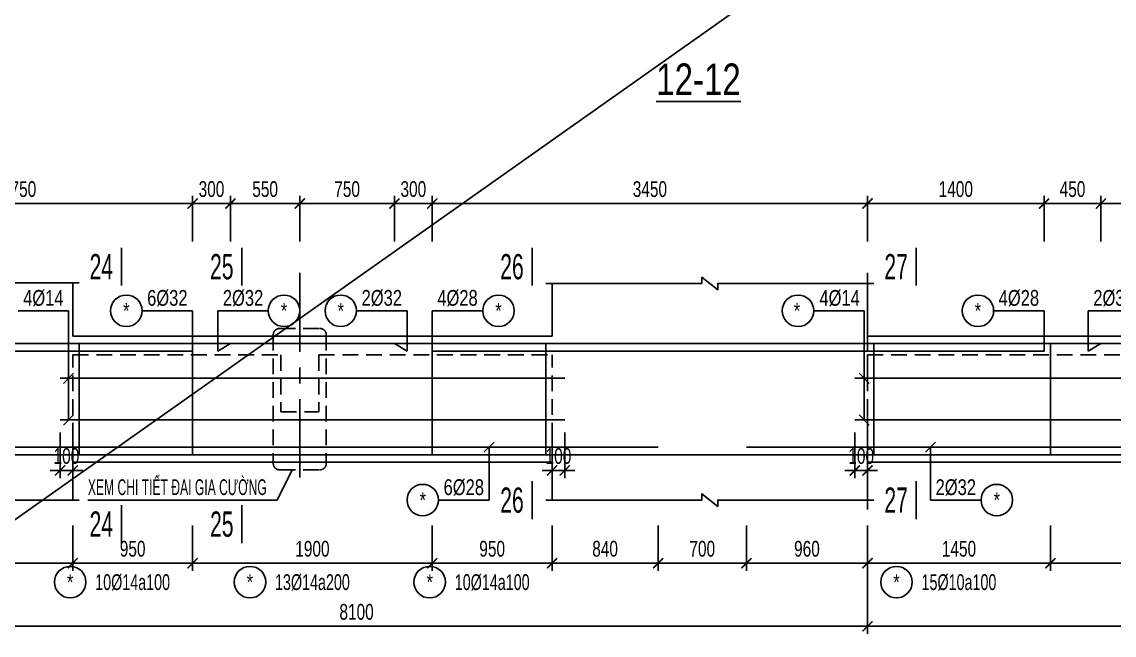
# Model space of a CAD drawing. Header units: millimetres. Extents: x -25284 to 100333, y 0 to 76881.
# Drawn here: x 12889 to 21547, y 8149 to 13009 of the extents above; entities that cross this region are included whole.
import ezdxf
from ezdxf.enums import TextEntityAlignment as Align

# ---------------------------------------------------------------- set-up
doc = ezdxf.new("R2010")
doc.units = ezdxf.units.MM
doc.header["$LTSCALE"] = 500
doc.header["$MEASUREMENT"] = 0
doc.linetypes.add('CENTER', pattern=[2, 1.25, -0.25, 0.25, -0.25])
doc.linetypes.add('HIDDEN', pattern=[0.375, 0.25, -0.125])
for name, color, linetype in [('KCS_AXIS', 5, 'CENTER'), ('KCS_AXIS_SUB', 5, 'CENTER'), ('KCS_BORDER', 3, 'Continuous'), ('KCS_CHI', 1, 'Continuous'), ('KCS_DIM', 1, 'Continuous'), ('KCS_HIDDEN', 8, 'HIDDEN'), ('KCS_STEEL', 4, 'Continuous'), ('KCS_TEXT', 2, 'Continuous'), ('KCS_TEXT_TK', 2, 'Continuous'), ('KCS_TEXT_TMC', 4, 'Continuous'), ('KCS_TEXT_TMCS', 4, 'Continuous')]:
    doc.layers.add(name, color=color, linetype=linetype)
doc.layers.add('KCS_Plotter', color=11, linetype='Continuous', plot=False)
doc.styles.add('KCS_BIGTEXT', font='arial.ttf', dxfattribs={"width": 0.75})
doc.styles.add('KCS_SMTEXT', font='arial.ttf', dxfattribs={"width": 0.7})
doc.dimstyles.new('KCS_DIM50', dxfattribs={"dimscale": 50, "dimtxt": 2.5, "dimasz": 1.6, "dimexe": 1.2, "dimexo": 0, "dimgap": 1, "dimtad": 1, "dimdec": 0, "dimzin": 0, "dimdsep": 46, "dimtxsty": 'KCS_SMTEXT', "dimblk": 'ARCHTICK', "dimcen": 0, "dimdle": 1, "dimclrd": 256, "dimclre": 256, "dimclrt": 2, "dimadec": 0, "dimazin": 0, "dimtfac": 1, "dimtdec": 0, "dimtix": 1, "dimtmove": 2, "dimatfit": 3, "dimfxl": 1, "dimtolj": 1, "dimtzin": 0, "dimarcsym": 0})

# ---------------------------------------------------------------- blocks, each defined once
blk = doc.blocks.new('_ArchTick')
at = {"color": 0, "linetype": 'ByBlock', "const_width": 0.15}
blk.add_lwpolyline([(-0.5, -0.5), (0.5, 0.5)], dxfattribs=at)
blk = doc.blocks.new('*D533')
at = {"layer": 'Defpoints', "color": 0, "transparency": 16777216}
for p in [(11492.3, 9019.3), (19592.3, 9019.3), (19592.3, 8219.3)]:
    blk.add_point(p, dxfattribs=at)
at = {"layer": 'KCS_DIM', "lineweight": -2, "transparency": 16777216}
for p, q in [((11492.3, 9019.3), (11492.3, 8159.3)), ((19592.3, 9019.3), (19592.3, 8159.3)), ((11442.3, 8219.3), (19642.3, 8219.3))]:
    blk.add_line(p, q, dxfattribs=at)
at = {"layer": 'KCS_DIM', "lineweight": -2, "transparency": 16777216, "xscale": 80, "yscale": 80, "zscale": 80, "rotation": 180}
blk.add_blockref('_ArchTick', (11492.3, 8219.3), dxfattribs=at)
at = {"layer": 'KCS_DIM', "lineweight": -2, "transparency": 16777216, "xscale": 80, "yscale": 80, "zscale": 80}
blk.add_blockref('_ArchTick', (19592.3, 8219.3), dxfattribs=at)
at = {"layer": 'KCS_DIM', "color": 2, "transparency": 16777216, "insert": (15542.3, 8333.1), "char_height": 125, "attachment_point": 5, "style": 'KCS_SMTEXT'}
blk.add_mtext('\\A1;8100', dxfattribs=at)
blk = doc.blocks.new('*D534')
at = {"layer": 'Defpoints', "color": 0, "transparency": 16777216}
for p in [(19592.3, 9019.3), (27692.3, 9019.3), (27692.3, 8219.3)]:
    blk.add_point(p, dxfattribs=at)
at = {"layer": 'KCS_DIM', "lineweight": -2, "transparency": 16777216}
for p, q in [((19592.3, 9019.3), (19592.3, 8159.3)), ((27692.3, 9019.3), (27692.3, 8159.3)), ((19542.3, 8219.3), (27742.3, 8219.3))]:
    blk.add_line(p, q, dxfattribs=at)
at = {"layer": 'KCS_DIM', "lineweight": -2, "transparency": 16777216, "xscale": 80, "yscale": 80, "zscale": 80, "rotation": 180}
blk.add_blockref('_ArchTick', (19592.3, 8219.3), dxfattribs=at)
at = {"layer": 'KCS_DIM', "lineweight": -2, "transparency": 16777216, "xscale": 80, "yscale": 80, "zscale": 80}
blk.add_blockref('_ArchTick', (27692.3, 8219.3), dxfattribs=at)
at = {"layer": 'KCS_DIM', "color": 2, "transparency": 16777216, "insert": (23642.3, 8333.1), "char_height": 125, "attachment_point": 5, "style": 'KCS_SMTEXT'}
blk.add_mtext('\\A1;8100', dxfattribs=at)
blk = doc.blocks.new('*D536')
at = {"layer": 'Defpoints', "color": 0, "transparency": 16777216}
for p in [(11492.3, 9019.3), (13292.3, 9019.3), (13292.3, 8719.3)]:
    blk.add_point(p, dxfattribs=at)
at = {"layer": 'KCS_DIM', "lineweight": -2, "transparency": 16777216}
for p, q in [((11492.3, 9019.3), (11492.3, 8659.3)), ((13292.3, 9019.3), (13292.3, 8659.3)), ((11442.3, 8719.3), (13342.3, 8719.3))]:
    blk.add_line(p, q, dxfattribs=at)
at = {"layer": 'KCS_DIM', "lineweight": -2, "transparency": 16777216, "xscale": 80, "yscale": 80, "zscale": 80, "rotation": 180}
blk.add_blockref('_ArchTick', (11492.3, 8719.3), dxfattribs=at)
at = {"layer": 'KCS_DIM', "lineweight": -2, "transparency": 16777216, "xscale": 80, "yscale": 80, "zscale": 80}
blk.add_blockref('_ArchTick', (13292.3, 8719.3), dxfattribs=at)
at = {"layer": 'KCS_DIM', "color": 2, "transparency": 16777216, "insert": (12392.3, 8833.1), "char_height": 125, "attachment_point": 5, "style": 'KCS_SMTEXT'}
blk.add_mtext('\\A1;1800', dxfattribs=at)
blk = doc.blocks.new('*D539')
at = {"layer": 'Defpoints', "color": 0, "transparency": 16777216}
for p in [(13192.3, 9754.3), (13292.3, 9754.3), (13292.3, 9454.3)]:
    blk.add_point(p, dxfattribs=at)
at = {"layer": 'KCS_DIM', "lineweight": -2, "transparency": 16777216}
for p, q in [((13192.3, 9754.3), (13192.3, 9394.3)), ((13292.3, 9754.3), (13292.3, 9394.3)), ((13192.3, 9454.3), (13112.3, 9454.3)), ((13192.3, 9454.3), (13292.3, 9454.3)), ((13292.3, 9454.3), (13372.3, 9454.3))]:
    blk.add_line(p, q, dxfattribs=at)
at = {"layer": 'KCS_DIM', "lineweight": -2, "transparency": 16777216, "xscale": 80, "yscale": 80, "zscale": 80}
blk.add_blockref('_ArchTick', (13192.3, 9454.3), dxfattribs=at)
at = {"layer": 'KCS_DIM', "lineweight": -2, "transparency": 16777216, "xscale": 80, "yscale": 80, "zscale": 80, "rotation": 180}
blk.add_blockref('_ArchTick', (13292.3, 9454.3), dxfattribs=at)
at = {"layer": 'KCS_DIM', "color": 2, "transparency": 16777216, "insert": (13242.3, 9568.1), "char_height": 125, "attachment_point": 5, "style": 'KCS_SMTEXT'}
blk.add_mtext('\\A1;100', dxfattribs=at)
blk = doc.blocks.new('*D540')
at = {"layer": 'Defpoints', "color": 0, "transparency": 16777216}
for p in [(17092.3, 9754.3), (17192.3, 9754.3), (17092.3, 9454.3)]:
    blk.add_point(p, dxfattribs=at)
at = {"layer": 'KCS_DIM', "lineweight": -2, "transparency": 16777216}
for p, q in [((17092.3, 9754.3), (17092.3, 9394.3)), ((17192.3, 9754.3), (17192.3, 9394.3)), ((17092.3, 9454.3), (17012.3, 9454.3)), ((17192.3, 9454.3), (17092.3, 9454.3)), ((17192.3, 9454.3), (17272.3, 9454.3))]:
    blk.add_line(p, q, dxfattribs=at)
at = {"layer": 'KCS_DIM', "lineweight": -2, "transparency": 16777216, "xscale": 80, "yscale": 80, "zscale": 80}
blk.add_blockref('_ArchTick', (17092.3, 9454.3), dxfattribs=at)
at = {"layer": 'KCS_DIM', "lineweight": -2, "transparency": 16777216, "xscale": 80, "yscale": 80, "zscale": 80, "rotation": 180}
blk.add_blockref('_ArchTick', (17192.3, 9454.3), dxfattribs=at)
at = {"layer": 'KCS_DIM', "color": 2, "transparency": 16777216, "insert": (17142.3, 9568.1), "char_height": 125, "attachment_point": 5, "style": 'KCS_SMTEXT'}
blk.add_mtext('\\A1;100', dxfattribs=at)
blk = doc.blocks.new('*D541')
at = {"layer": 'Defpoints', "color": 0, "transparency": 16777216}
for p in [(19492.3, 9754.3), (19592.3, 9754.3), (19592.3, 9454.3)]:
    blk.add_point(p, dxfattribs=at)
at = {"layer": 'KCS_DIM', "lineweight": -2, "transparency": 16777216}
for p, q in [((19492.3, 9754.3), (19492.3, 9394.3)), ((19592.3, 9754.3), (19592.3, 9394.3)), ((19492.3, 9454.3), (19412.3, 9454.3)), ((19492.3, 9454.3), (19592.3, 9454.3)), ((19592.3, 9454.3), (19672.3, 9454.3))]:
    blk.add_line(p, q, dxfattribs=at)
at = {"layer": 'KCS_DIM', "lineweight": -2, "transparency": 16777216, "xscale": 80, "yscale": 80, "zscale": 80}
blk.add_blockref('_ArchTick', (19492.3, 9454.3), dxfattribs=at)
at = {"layer": 'KCS_DIM', "lineweight": -2, "transparency": 16777216, "xscale": 80, "yscale": 80, "zscale": 80, "rotation": 180}
blk.add_blockref('_ArchTick', (19592.3, 9454.3), dxfattribs=at)
at = {"layer": 'KCS_DIM', "color": 2, "transparency": 16777216, "insert": (19542.3, 9568.1), "char_height": 125, "attachment_point": 5, "style": 'KCS_SMTEXT'}
blk.add_mtext('\\A1;100', dxfattribs=at)
blk = doc.blocks.new('*D548')
at = {"layer": 'Defpoints', "color": 0, "transparency": 16777216}
for p in [(14242.3, 11569.3), (11492.3, 11269.3), (14242.3, 11269.3)]:
    blk.add_point(p, dxfattribs=at)
at = {"layer": 'KCS_DIM', "lineweight": -2, "transparency": 16777216}
for p, q in [((11492.3, 11269.3), (11492.3, 11629.3)), ((14242.3, 11269.3), (14242.3, 11629.3)), ((11442.3, 11569.3), (14292.3, 11569.3))]:
    blk.add_line(p, q, dxfattribs=at)
at = {"layer": 'KCS_DIM', "lineweight": -2, "transparency": 16777216, "xscale": 80, "yscale": 80, "zscale": 80, "rotation": 180}
blk.add_blockref('_ArchTick', (11492.3, 11569.3), dxfattribs=at)
at = {"layer": 'KCS_DIM', "lineweight": -2, "transparency": 16777216, "xscale": 80, "yscale": 80, "zscale": 80}
blk.add_blockref('_ArchTick', (14242.3, 11569.3), dxfattribs=at)
at = {"layer": 'KCS_DIM', "color": 2, "transparency": 16777216, "insert": (12867.3, 11683.1), "char_height": 125, "attachment_point": 5, "style": 'KCS_SMTEXT'}
blk.add_mtext('\\A1;2750', dxfattribs=at)
blk = doc.blocks.new('*D549')
at = {"layer": 'Defpoints', "color": 0, "transparency": 16777216}
for p in [(14542.3, 11569.3), (14242.3, 11269.3), (14542.3, 11269.3)]:
    blk.add_point(p, dxfattribs=at)
at = {"layer": 'KCS_DIM', "lineweight": -2, "transparency": 16777216}
for p, q in [((14242.3, 11269.3), (14242.3, 11629.3)), ((14542.3, 11269.3), (14542.3, 11629.3)), ((14192.3, 11569.3), (14592.3, 11569.3))]:
    blk.add_line(p, q, dxfattribs=at)
at = {"layer": 'KCS_DIM', "lineweight": -2, "transparency": 16777216, "xscale": 80, "yscale": 80, "zscale": 80, "rotation": 180}
blk.add_blockref('_ArchTick', (14242.3, 11569.3), dxfattribs=at)
at = {"layer": 'KCS_DIM', "lineweight": -2, "transparency": 16777216, "xscale": 80, "yscale": 80, "zscale": 80}
blk.add_blockref('_ArchTick', (14542.3, 11569.3), dxfattribs=at)
at = {"layer": 'KCS_DIM', "color": 2, "transparency": 16777216, "insert": (14392.3, 11683.1), "char_height": 125, "attachment_point": 5, "style": 'KCS_SMTEXT'}
blk.add_mtext('\\A1;300', dxfattribs=at)
blk = doc.blocks.new('*D550')
at = {"layer": 'Defpoints', "color": 0, "transparency": 16777216}
for p in [(15092.3, 11569.3), (14542.3, 11269.3), (15092.3, 11269.3)]:
    blk.add_point(p, dxfattribs=at)
at = {"layer": 'KCS_DIM', "lineweight": -2, "transparency": 16777216}
for p, q in [((14542.3, 11269.3), (14542.3, 11629.3)), ((15092.3, 11269.3), (15092.3, 11629.3)), ((14492.3, 11569.3), (15142.3, 11569.3))]:
    blk.add_line(p, q, dxfattribs=at)
at = {"layer": 'KCS_DIM', "lineweight": -2, "transparency": 16777216, "xscale": 80, "yscale": 80, "zscale": 80, "rotation": 180}
blk.add_blockref('_ArchTick', (14542.3, 11569.3), dxfattribs=at)
at = {"layer": 'KCS_DIM', "lineweight": -2, "transparency": 16777216, "xscale": 80, "yscale": 80, "zscale": 80}
blk.add_blockref('_ArchTick', (15092.3, 11569.3), dxfattribs=at)
at = {"layer": 'KCS_DIM', "color": 2, "transparency": 16777216, "insert": (14817.3, 11683.1), "char_height": 125, "attachment_point": 5, "style": 'KCS_SMTEXT'}
blk.add_mtext('\\A1;550', dxfattribs=at)
blk = doc.blocks.new('*D551')
at = {"layer": 'Defpoints', "color": 0, "transparency": 16777216}
for p in [(15842.3, 11569.3), (15092.3, 11269.3), (15842.3, 11269.3)]:
    blk.add_point(p, dxfattribs=at)
at = {"layer": 'KCS_DIM', "lineweight": -2, "transparency": 16777216}
for p, q in [((15092.3, 11269.3), (15092.3, 11629.3)), ((15842.3, 11269.3), (15842.3, 11629.3)), ((15042.3, 11569.3), (15892.3, 11569.3))]:
    blk.add_line(p, q, dxfattribs=at)
at = {"layer": 'KCS_DIM', "lineweight": -2, "transparency": 16777216, "xscale": 80, "yscale": 80, "zscale": 80, "rotation": 180}
blk.add_blockref('_ArchTick', (15092.3, 11569.3), dxfattribs=at)
at = {"layer": 'KCS_DIM', "lineweight": -2, "transparency": 16777216, "xscale": 80, "yscale": 80, "zscale": 80}
blk.add_blockref('_ArchTick', (15842.3, 11569.3), dxfattribs=at)
at = {"layer": 'KCS_DIM', "color": 2, "transparency": 16777216, "insert": (15467.3, 11683.1), "char_height": 125, "attachment_point": 5, "style": 'KCS_SMTEXT'}
blk.add_mtext('\\A1;750', dxfattribs=at)
blk = doc.blocks.new('*D552')
at = {"layer": 'Defpoints', "color": 0, "transparency": 16777216}
for p in [(16142.3, 11569.3), (15842.3, 11269.3), (16142.3, 11269.3)]:
    blk.add_point(p, dxfattribs=at)
at = {"layer": 'KCS_DIM', "lineweight": -2, "transparency": 16777216}
for p, q in [((15842.3, 11269.3), (15842.3, 11629.3)), ((16142.3, 11269.3), (16142.3, 11629.3)), ((15792.3, 11569.3), (16192.3, 11569.3))]:
    blk.add_line(p, q, dxfattribs=at)
at = {"layer": 'KCS_DIM', "lineweight": -2, "transparency": 16777216, "xscale": 80, "yscale": 80, "zscale": 80, "rotation": 180}
blk.add_blockref('_ArchTick', (15842.3, 11569.3), dxfattribs=at)
at = {"layer": 'KCS_DIM', "lineweight": -2, "transparency": 16777216, "xscale": 80, "yscale": 80, "zscale": 80}
blk.add_blockref('_ArchTick', (16142.3, 11569.3), dxfattribs=at)
at = {"layer": 'KCS_DIM', "color": 2, "transparency": 16777216, "insert": (15992.3, 11683.1), "char_height": 125, "attachment_point": 5, "style": 'KCS_SMTEXT'}
blk.add_mtext('\\A1;300', dxfattribs=at)
blk = doc.blocks.new('*D553')
at = {"layer": 'Defpoints', "color": 0, "transparency": 16777216}
for p in [(19592.3, 11569.3), (16142.3, 11269.3), (19592.3, 11269.3)]:
    blk.add_point(p, dxfattribs=at)
at = {"layer": 'KCS_DIM', "lineweight": -2, "transparency": 16777216}
for p, q in [((16142.3, 11269.3), (16142.3, 11629.3)), ((19592.3, 11269.3), (19592.3, 11629.3)), ((16092.3, 11569.3), (19642.3, 11569.3))]:
    blk.add_line(p, q, dxfattribs=at)
at = {"layer": 'KCS_DIM', "lineweight": -2, "transparency": 16777216, "xscale": 80, "yscale": 80, "zscale": 80, "rotation": 180}
blk.add_blockref('_ArchTick', (16142.3, 11569.3), dxfattribs=at)
at = {"layer": 'KCS_DIM', "lineweight": -2, "transparency": 16777216, "xscale": 80, "yscale": 80, "zscale": 80}
blk.add_blockref('_ArchTick', (19592.3, 11569.3), dxfattribs=at)
at = {"layer": 'KCS_DIM', "color": 2, "transparency": 16777216, "insert": (17867.3, 11683.1), "char_height": 125, "attachment_point": 5, "style": 'KCS_SMTEXT'}
blk.add_mtext('\\A1;3450', dxfattribs=at)
blk = doc.blocks.new('*D554')
at = {"layer": 'Defpoints', "color": 0, "transparency": 16777216}
for p in [(20992.3, 11569.3), (19592.3, 11269.3), (20992.3, 11269.3)]:
    blk.add_point(p, dxfattribs=at)
at = {"layer": 'KCS_DIM', "lineweight": -2, "transparency": 16777216}
for p, q in [((19592.3, 11269.3), (19592.3, 11629.3)), ((20992.3, 11269.3), (20992.3, 11629.3)), ((19542.3, 11569.3), (21042.3, 11569.3))]:
    blk.add_line(p, q, dxfattribs=at)
at = {"layer": 'KCS_DIM', "lineweight": -2, "transparency": 16777216, "xscale": 80, "yscale": 80, "zscale": 80, "rotation": 180}
blk.add_blockref('_ArchTick', (19592.3, 11569.3), dxfattribs=at)
at = {"layer": 'KCS_DIM', "lineweight": -2, "transparency": 16777216, "xscale": 80, "yscale": 80, "zscale": 80}
blk.add_blockref('_ArchTick', (20992.3, 11569.3), dxfattribs=at)
at = {"layer": 'KCS_DIM', "color": 2, "transparency": 16777216, "insert": (20292.3, 11683.1), "char_height": 125, "attachment_point": 5, "style": 'KCS_SMTEXT'}
blk.add_mtext('\\A1;1400', dxfattribs=at)
blk = doc.blocks.new('*D555')
at = {"layer": 'Defpoints', "color": 0, "transparency": 16777216}
for p in [(21442.3, 11569.3), (20992.3, 11269.3), (21442.3, 11269.3)]:
    blk.add_point(p, dxfattribs=at)
at = {"layer": 'KCS_DIM', "lineweight": -2, "transparency": 16777216}
for p, q in [((20992.3, 11269.3), (20992.3, 11629.3)), ((21442.3, 11269.3), (21442.3, 11629.3)), ((20942.3, 11569.3), (21492.3, 11569.3))]:
    blk.add_line(p, q, dxfattribs=at)
at = {"layer": 'KCS_DIM', "lineweight": -2, "transparency": 16777216, "xscale": 80, "yscale": 80, "zscale": 80, "rotation": 180}
blk.add_blockref('_ArchTick', (20992.3, 11569.3), dxfattribs=at)
at = {"layer": 'KCS_DIM', "lineweight": -2, "transparency": 16777216, "xscale": 80, "yscale": 80, "zscale": 80}
blk.add_blockref('_ArchTick', (21442.3, 11569.3), dxfattribs=at)
at = {"layer": 'KCS_DIM', "color": 2, "transparency": 16777216, "insert": (21217.3, 11683.1), "char_height": 125, "attachment_point": 5, "style": 'KCS_SMTEXT'}
blk.add_mtext('\\A1;450', dxfattribs=at)
blk = doc.blocks.new('*D556')
at = {"layer": 'Defpoints', "color": 0, "transparency": 16777216}
for p in [(22692.3, 11569.3), (21442.3, 11269.3), (22692.3, 11269.3)]:
    blk.add_point(p, dxfattribs=at)
at = {"layer": 'KCS_DIM', "lineweight": -2, "transparency": 16777216}
for p, q in [((21442.3, 11269.3), (21442.3, 11629.3)), ((22692.3, 11269.3), (22692.3, 11629.3)), ((21392.3, 11569.3), (22742.3, 11569.3))]:
    blk.add_line(p, q, dxfattribs=at)
at = {"layer": 'KCS_DIM', "lineweight": -2, "transparency": 16777216, "xscale": 80, "yscale": 80, "zscale": 80, "rotation": 180}
blk.add_blockref('_ArchTick', (21442.3, 11569.3), dxfattribs=at)
at = {"layer": 'KCS_DIM', "lineweight": -2, "transparency": 16777216, "xscale": 80, "yscale": 80, "zscale": 80}
blk.add_blockref('_ArchTick', (22692.3, 11569.3), dxfattribs=at)
at = {"layer": 'KCS_DIM', "color": 2, "transparency": 16777216, "insert": (22067.3, 11683.1), "char_height": 125, "attachment_point": 5, "style": 'KCS_SMTEXT'}
blk.add_mtext('\\A1;1250', dxfattribs=at)
blk = doc.blocks.new('*D563')
at = {"layer": 'Defpoints', "color": 0, "transparency": 16777216}
for p in [(13292.3, 9019.3), (14242.3, 9019.3), (14242.3, 8719.3)]:
    blk.add_point(p, dxfattribs=at)
at = {"layer": 'KCS_DIM', "lineweight": -2, "transparency": 16777216}
for p, q in [((13292.3, 9019.3), (13292.3, 8659.3)), ((14242.3, 9019.3), (14242.3, 8659.3)), ((13242.3, 8719.3), (14292.3, 8719.3))]:
    blk.add_line(p, q, dxfattribs=at)
at = {"layer": 'KCS_DIM', "lineweight": -2, "transparency": 16777216, "xscale": 80, "yscale": 80, "zscale": 80, "rotation": 180}
blk.add_blockref('_ArchTick', (13292.3, 8719.3), dxfattribs=at)
at = {"layer": 'KCS_DIM', "lineweight": -2, "transparency": 16777216, "xscale": 80, "yscale": 80, "zscale": 80}
blk.add_blockref('_ArchTick', (14242.3, 8719.3), dxfattribs=at)
at = {"layer": 'KCS_DIM', "color": 2, "transparency": 16777216, "insert": (13767.3, 8833.1), "char_height": 125, "attachment_point": 5, "style": 'KCS_SMTEXT'}
blk.add_mtext('\\A1;950', dxfattribs=at)
blk = doc.blocks.new('*D564')
at = {"layer": 'Defpoints', "color": 0, "transparency": 16777216}
for p in [(14242.3, 9019.3), (16142.3, 9019.3), (16142.3, 8719.3)]:
    blk.add_point(p, dxfattribs=at)
at = {"layer": 'KCS_DIM', "lineweight": -2, "transparency": 16777216}
for p, q in [((14242.3, 9019.3), (14242.3, 8659.3)), ((16142.3, 9019.3), (16142.3, 8659.3)), ((14192.3, 8719.3), (16192.3, 8719.3))]:
    blk.add_line(p, q, dxfattribs=at)
at = {"layer": 'KCS_DIM', "lineweight": -2, "transparency": 16777216, "xscale": 80, "yscale": 80, "zscale": 80, "rotation": 180}
blk.add_blockref('_ArchTick', (14242.3, 8719.3), dxfattribs=at)
at = {"layer": 'KCS_DIM', "lineweight": -2, "transparency": 16777216, "xscale": 80, "yscale": 80, "zscale": 80}
blk.add_blockref('_ArchTick', (16142.3, 8719.3), dxfattribs=at)
at = {"layer": 'KCS_DIM', "color": 2, "transparency": 16777216, "insert": (15192.3, 8833.1), "char_height": 125, "attachment_point": 5, "style": 'KCS_SMTEXT'}
blk.add_mtext('\\A1;1900', dxfattribs=at)
blk = doc.blocks.new('*D565')
at = {"layer": 'Defpoints', "color": 0, "transparency": 16777216}
for p in [(16142.3, 9019.3), (17092.3, 9019.3), (17092.3, 8719.3)]:
    blk.add_point(p, dxfattribs=at)
at = {"layer": 'KCS_DIM', "lineweight": -2, "transparency": 16777216}
for p, q in [((16142.3, 9019.3), (16142.3, 8659.3)), ((17092.3, 9019.3), (17092.3, 8659.3)), ((16092.3, 8719.3), (17142.3, 8719.3))]:
    blk.add_line(p, q, dxfattribs=at)
at = {"layer": 'KCS_DIM', "lineweight": -2, "transparency": 16777216, "xscale": 80, "yscale": 80, "zscale": 80, "rotation": 180}
blk.add_blockref('_ArchTick', (16142.3, 8719.3), dxfattribs=at)
at = {"layer": 'KCS_DIM', "lineweight": -2, "transparency": 16777216, "xscale": 80, "yscale": 80, "zscale": 80}
blk.add_blockref('_ArchTick', (17092.3, 8719.3), dxfattribs=at)
at = {"layer": 'KCS_DIM', "color": 2, "transparency": 16777216, "insert": (16617.3, 8833.1), "char_height": 125, "attachment_point": 5, "style": 'KCS_SMTEXT'}
blk.add_mtext('\\A1;950', dxfattribs=at)
blk = doc.blocks.new('*D566')
at = {"layer": 'Defpoints', "color": 0, "transparency": 16777216}
for p in [(19592.3, 9019.3), (21042.3, 9019.3), (21042.3, 8719.3)]:
    blk.add_point(p, dxfattribs=at)
at = {"layer": 'KCS_DIM', "lineweight": -2, "transparency": 16777216}
for p, q in [((19592.3, 9019.3), (19592.3, 8659.3)), ((21042.3, 9019.3), (21042.3, 8659.3)), ((19542.3, 8719.3), (21092.3, 8719.3))]:
    blk.add_line(p, q, dxfattribs=at)
at = {"layer": 'KCS_DIM', "lineweight": -2, "transparency": 16777216, "xscale": 80, "yscale": 80, "zscale": 80, "rotation": 180}
blk.add_blockref('_ArchTick', (19592.3, 8719.3), dxfattribs=at)
at = {"layer": 'KCS_DIM', "lineweight": -2, "transparency": 16777216, "xscale": 80, "yscale": 80, "zscale": 80}
blk.add_blockref('_ArchTick', (21042.3, 8719.3), dxfattribs=at)
at = {"layer": 'KCS_DIM', "color": 2, "transparency": 16777216, "insert": (20317.3, 8833.1), "char_height": 125, "attachment_point": 5, "style": 'KCS_SMTEXT'}
blk.add_mtext('\\A1;1450', dxfattribs=at)
blk = doc.blocks.new('*D567')
at = {"layer": 'Defpoints', "color": 0, "transparency": 16777216}
for p in [(21042.3, 9019.3), (23742.3, 9019.3), (23742.3, 8719.3)]:
    blk.add_point(p, dxfattribs=at)
at = {"layer": 'KCS_DIM', "lineweight": -2, "transparency": 16777216}
for p, q in [((21042.3, 9019.3), (21042.3, 8659.3)), ((23742.3, 9019.3), (23742.3, 8659.3)), ((20992.3, 8719.3), (23792.3, 8719.3))]:
    blk.add_line(p, q, dxfattribs=at)
at = {"layer": 'KCS_DIM', "lineweight": -2, "transparency": 16777216, "xscale": 80, "yscale": 80, "zscale": 80, "rotation": 180}
blk.add_blockref('_ArchTick', (21042.3, 8719.3), dxfattribs=at)
at = {"layer": 'KCS_DIM', "lineweight": -2, "transparency": 16777216, "xscale": 80, "yscale": 80, "zscale": 80}
blk.add_blockref('_ArchTick', (23742.3, 8719.3), dxfattribs=at)
at = {"layer": 'KCS_DIM', "color": 2, "transparency": 16777216, "insert": (22392.3, 8833.1), "char_height": 125, "attachment_point": 5, "style": 'KCS_SMTEXT'}
blk.add_mtext('\\A1;2700', dxfattribs=at)
blk = doc.blocks.new('*D667')
at = {"layer": 'Defpoints', "color": 0, "transparency": 16777216}
for p in [(17092.3, 9019.3), (17932.3, 9019.3), (17932.3, 8719.3)]:
    blk.add_point(p, dxfattribs=at)
at = {"layer": 'KCS_DIM', "lineweight": -2, "transparency": 16777216}
for p, q in [((17092.3, 9019.3), (17092.3, 8659.3)), ((17932.3, 9019.3), (17932.3, 8659.3)), ((17042.3, 8719.3), (17982.3, 8719.3))]:
    blk.add_line(p, q, dxfattribs=at)
at = {"layer": 'KCS_DIM', "lineweight": -2, "transparency": 16777216, "xscale": 80, "yscale": 80, "zscale": 80, "rotation": 180}
blk.add_blockref('_ArchTick', (17092.3, 8719.3), dxfattribs=at)
at = {"layer": 'KCS_DIM', "lineweight": -2, "transparency": 16777216, "xscale": 80, "yscale": 80, "zscale": 80}
blk.add_blockref('_ArchTick', (17932.3, 8719.3), dxfattribs=at)
at = {"layer": 'KCS_DIM', "color": 2, "transparency": 16777216, "insert": (17512.3, 8833.1), "char_height": 125, "attachment_point": 5, "style": 'KCS_SMTEXT'}
blk.add_mtext('\\A1;840', dxfattribs=at)
blk = doc.blocks.new('*D668')
at = {"layer": 'Defpoints', "color": 0, "transparency": 16777216}
for p in [(17932.3, 9019.3), (18632.3, 9019.3), (18632.3, 8719.3)]:
    blk.add_point(p, dxfattribs=at)
at = {"layer": 'KCS_DIM', "lineweight": -2, "transparency": 16777216}
for p, q in [((17932.3, 9019.3), (17932.3, 8659.3)), ((18632.3, 9019.3), (18632.3, 8659.3)), ((17882.3, 8719.3), (18682.3, 8719.3))]:
    blk.add_line(p, q, dxfattribs=at)
at = {"layer": 'KCS_DIM', "lineweight": -2, "transparency": 16777216, "xscale": 80, "yscale": 80, "zscale": 80, "rotation": 180}
blk.add_blockref('_ArchTick', (17932.3, 8719.3), dxfattribs=at)
at = {"layer": 'KCS_DIM', "lineweight": -2, "transparency": 16777216, "xscale": 80, "yscale": 80, "zscale": 80}
blk.add_blockref('_ArchTick', (18632.3, 8719.3), dxfattribs=at)
at = {"layer": 'KCS_DIM', "color": 2, "transparency": 16777216, "insert": (18282.3, 8833.1), "char_height": 125, "attachment_point": 5, "style": 'KCS_SMTEXT'}
blk.add_mtext('\\A1;700', dxfattribs=at)
blk = doc.blocks.new('*D669')
at = {"layer": 'Defpoints', "color": 0, "transparency": 16777216}
for p in [(18632.3, 9019.3), (19592.3, 9019.3), (19592.3, 8719.3)]:
    blk.add_point(p, dxfattribs=at)
at = {"layer": 'KCS_DIM', "lineweight": -2, "transparency": 16777216}
for p, q in [((18632.3, 9019.3), (18632.3, 8659.3)), ((19592.3, 9019.3), (19592.3, 8659.3)), ((18582.3, 8719.3), (19642.3, 8719.3))]:
    blk.add_line(p, q, dxfattribs=at)
at = {"layer": 'KCS_DIM', "lineweight": -2, "transparency": 16777216, "xscale": 80, "yscale": 80, "zscale": 80, "rotation": 180}
blk.add_blockref('_ArchTick', (18632.3, 8719.3), dxfattribs=at)
at = {"layer": 'KCS_DIM', "lineweight": -2, "transparency": 16777216, "xscale": 80, "yscale": 80, "zscale": 80}
blk.add_blockref('_ArchTick', (19592.3, 8719.3), dxfattribs=at)
at = {"layer": 'KCS_DIM', "color": 2, "transparency": 16777216, "insert": (19112.3, 8833.1), "char_height": 125, "attachment_point": 5, "style": 'KCS_SMTEXT'}
blk.add_mtext('\\A1;960', dxfattribs=at)

msp = doc.modelspace()

# ---------------------------------------------------------------- linework, layer by layer
at = {"layer": 'KCS_AXIS'}
msp.add_line((19592.3, 11019.3), (19592.3, 9019.3), dxfattribs=at)
at = {"layer": 'KCS_AXIS_SUB'}
msp.add_line((15092.3, 11019.3), (15092.3, 9399.3), dxfattribs=at)
at = {"layer": 'KCS_BORDER'}
for p, q in [((13292.3, 10519.3), (13292.3, 10942.2)), ((17092.3, 10519.3), (17092.3, 10935.9)), ((19592.3, 10519.3), (19592.3, 10935.9)), ((13292.3, 10519.3), (17092.3, 10519.3)), ((19592.3, 10519.3), (25192.3, 10519.3)), ((13292.3, 9519.3), (17092.3, 9519.3)), ((13292.3, 9519.3), (13292.3, 9219.3)), ((17092.3, 9519.3), (17092.3, 9219.3)), ((19592.3, 9519.3), (25192.3, 9519.3)), ((19592.3, 9519.3), (19592.3, 9219.3))]:
    msp.add_line(p, q, dxfattribs=at)
at = {"layer": 'KCS_BORDER', "color": 1}
for points in [[(10742.3, 10942.2), (11979.8, 10942.2), (11979.8, 10992.2), (12104.8, 10892.2), (12104.8, 10942.2), (13342.3, 10942.2)], [(17042.3, 10935.9), (18279.8, 10935.9), (18279.8, 10985.9), (18404.8, 10885.9), (18404.8, 10935.9), (19642.3, 10935.9)], [(10742.3, 9219.3), (11979.8, 9219.3), (11979.8, 9269.3), (12104.8, 9169.3), (12104.8, 9219.3), (13342.3, 9219.3)], [(17042.3, 9219.3), (18279.8, 9219.3), (18279.8, 9269.3), (18404.8, 9169.3), (18404.8, 9219.3), (19642.3, 9219.3)]]:
    msp.add_lwpolyline(points, dxfattribs=at)
at = {"layer": 'KCS_CHI'}
for p, q in [((13259.4, 10719.3), (12859.4, 10719.3)), ((13259.4, 9854.3), (13259.4, 10719.3)), ((14242.3, 10719.3), (13842.3, 10719.3)), ((14242.3, 10399.3), (14242.3, 10719.3)), ((14442.3, 10719.3), (14842.3, 10719.3)), ((14442.3, 10399.3), (14442.3, 10719.3)), ((15942.3, 10719.3), (15542.3, 10719.3)), ((15942.3, 10399.3), (15942.3, 10719.3)), ((16142.3, 10719.3), (16542.3, 10719.3)), ((16142.3, 10399.3), (16142.3, 10719.3)), ((19566.8, 10719.3), (19166.8, 10719.3)), ((19566.8, 9854.3), (19566.8, 10719.3)), ((20992.3, 10719.3), (20592.3, 10719.3)), ((20992.3, 10399.3), (20992.3, 10719.3)), ((21342.3, 10719.3), (21742.3, 10719.3)), ((21342.3, 10399.3), (21342.3, 10719.3)), ((16592.3, 9639.3), (16592.3, 9219.3)), ((20092.3, 9639.3), (20092.3, 9219.3)), ((16592.3, 9219.3), (16192.3, 9219.3)), ((20092.3, 9219.3), (20492.3, 9219.3))]:
    msp.add_line(p, q, dxfattribs=at)
at = {"layer": 'KCS_CHI', "color": 3}
for p, q in [((13219.4, 10144.3), (13299.4, 10224.3)), ((19606.8, 10144.3), (19526.8, 10224.3)), ((13219.4, 9814.3), (13299.4, 9894.3)), ((19606.8, 9814.3), (19526.8, 9894.3)), ((16552.3, 9599.3), (16632.3, 9679.3)), ((20052.3, 9599.3), (20132.3, 9679.3))]:
    msp.add_line(p, q, dxfattribs=at)
at = {"layer": 'KCS_CHI'}
msp.add_lwpolyline([(15032.3, 9459.3), (14912.3, 9219.3), (13412.3, 9219.3)], dxfattribs=at)
at = {"layer": 'KCS_HIDDEN'}
for p, q in [((14932.3, 10579.3), (15252.3, 10579.3)), ((14882.3, 10529.3), (14882.3, 9509.3)), ((15302.3, 10529.3), (15302.3, 9509.3)), ((13292.3, 10369.3), (14942.3, 10369.3)), ((13292.3, 9519.3), (13292.3, 10369.3)), ((14942.3, 10369.3), (14942.3, 9919.3)), ((15242.3, 10369.3), (15242.3, 9919.3)), ((15242.3, 10369.3), (17092.3, 10369.3)), ((17092.3, 9519.3), (17092.3, 10369.3)), ((19592.3, 10369.3), (22542.3, 10369.3)), ((19592.3, 9519.3), (19592.3, 10369.3)), ((14942.3, 9919.3), (15242.3, 9919.3)), ((14932.3, 9459.3), (15252.3, 9459.3))]:
    msp.add_line(p, q, dxfattribs=at)
for centre, start, end in [((14932.3, 10529.3), 90, 180), ((15252.3, 10529.3), 0, 90), ((14932.3, 9509.3), 180, 270), ((15252.3, 9509.3), 270, 0)]:
    msp.add_arc(centre, 50, start, end, dxfattribs=at)
at = {"layer": 'KCS_Plotter'}
msp.add_line((0, 0), (50460, 35640), dxfattribs=at)
at = {"layer": 'KCS_STEEL'}
for p, q in [((4612.3, 10459.3), (26792.3, 10459.3)), ((9142.3, 10459.3), (14542.3, 10459.3)), ((9592.3, 10399.3), (14242.3, 10399.3)), ((13342.3, 10459.3), (13342.3, 9579.3)), ((14242.3, 10459.3), (14242.3, 9579.3)), ((14542.3, 10459.3), (14442.3, 10399.3)), ((15842.3, 10459.3), (21442.3, 10459.3)), ((15842.3, 10459.3), (15942.3, 10399.3)), ((16142.3, 10459.3), (16142.3, 9579.3)), ((16142.3, 10399.3), (20992.3, 10399.3)), ((17042.3, 10459.3), (17042.3, 9579.3)), ((19642.3, 10459.3), (19642.3, 9579.3)), ((21042.3, 10459.3), (21042.3, 9579.3)), ((21442.3, 10459.3), (21342.3, 10399.3)), ((13192.3, 10184.3), (17192.3, 10184.3)), ((19492.3, 10184.3), (25292.3, 10184.3)), ((13192.3, 9854.3), (17192.3, 9854.3)), ((19492.3, 9854.3), (25292.3, 9854.3)), ((5052.3, 9639.3), (17932.3, 9639.3)), ((18632.3, 9639.3), (26152.3, 9639.3)), ((4612.3, 9579.3), (26472.3, 9579.3))]:
    msp.add_line(p, q, dxfattribs=at)
at = {"layer": 'KCS_TEXT_TK', "color": 1}
for centre in [(13717.3, 10719.3), (14967.3, 10719.3), (15417.3, 10719.3), (16667.3, 10719.3), (19041.8, 10719.3), (20467.3, 10719.3), (16067.3, 9219.3), (20617.3, 9219.3), (13272.3, 8569.3), (14697.3, 8569.3), (16122.3, 8569.3), (19822.3, 8569.3)]:
    msp.add_circle(centre, 125, dxfattribs=at)
at = {"layer": 'KCS_TEXT_TMC'}
for p, q in [((13678.9, 10919.3), (13678.9, 11219.3)), ((14633.9, 10919.3), (14633.9, 11219.3)), ((16933.9, 10919.3), (16933.9, 11219.3)), ((19978.9, 10919.3), (19978.9, 11219.3)), ((16933.9, 9069.3), (16933.9, 9369.3)), ((19978.9, 9069.3), (19978.9, 9369.3)), ((13678.9, 8879.4), (13678.9, 9179.4)), ((14633.9, 8879.4), (14633.9, 9179.4))]:
    msp.add_line(p, q, dxfattribs=at)

# ---------------------------------------------------------------- texts
at = {"layer": 'KCS_TEXT', "style": 'KCS_SMTEXT'}
for s, width, p in [('4%%c14', 0.75, (13059.4, 10759.3)), ('6%%c32', 0.75, (14042.3, 10759.3)), ('2%%c32', 0.75, (14642.3, 10759.3)), ('2%%c32', 0.75, (15742.3, 10759.3)), ('4%%c28', 0.75, (16342.3, 10759.3)), ('4%%c14', 0.75, (19371.4, 10759.3)), ('4%%c28', 0.75, (20792.3, 10759.3)), ('2%%c32', 0.75, (21542.3, 10759.3)), ('6%%c28', 0.75, (16392.3, 9259.3)), ('2%%c32', 0.75, (20292.3, 9259.3)), ('10%%C14a100', 0.65, (13767.3, 8506.8)), ('13%%C14a200', 0.65, (15192.3, 8506.8)), ('10%%C14a100', 0.65, (16617.3, 8506.8)), ('15%%C10a100', 0.65, (20317.3, 8506.8))]:
    msp.add_text(s, height=125, dxfattribs=dict(at, width=width)).set_placement(p, align=Align.CENTER)
at = {"layer": 'KCS_TEXT', "style": 'KCS_SMTEXT', "width": 0.55}
msp.add_text('XEM CHI TIẾT ĐAI GIA CƯỜNG', height=125, dxfattribs=at).set_placement((13412.3, 9259.3))
at = {"layer": 'KCS_TEXT_TK', "style": 'KCS_SMTEXT', "width": 0.75}
for p in [(13717.3, 10719.3), (14967.3, 10719.3), (15417.3, 10719.3), (16667.3, 10719.3), (19033.5, 10719.3), (20467.3, 10719.3), (16067.3, 9219.3), (20617.3, 9219.3), (13272.3, 8569.3), (14697.3, 8569.3), (16122.3, 8569.3), (19822.3, 8569.3)]:
    msp.add_text('*', height=125, dxfattribs=at).set_placement(p, align=Align.MIDDLE_CENTER)
at = {"layer": 'KCS_TEXT_TMC', "style": 'KCS_BIGTEXT', "width": 0.6}
for s, p in [('24', (13612.3, 10969.3)), ('25', (14567.3, 10969.3)), ('26', (16867.3, 10969.3)), ('27', (19912.3, 10969.3)), ('26', (16867.3, 9119.3)), ('27', (19912.3, 9119.3)), ('24', (13612.3, 8929.4)), ('25', (14567.3, 8929.4))]:
    msp.add_text(s, height=200, dxfattribs=at).set_placement(p, align=Align.RIGHT)
at = {"layer": 'KCS_TEXT_TMCS', "color": 4, "style": 'KCS_SMTEXT', "width": 0.75}
msp.add_text('%%u12-12', height=250, dxfattribs=at).set_placement((18252.7, 12429), align=Align.CENTER)

# ---------------------------------------------------------------- dimensions: what is measured, and where the dimension line sits
at = {"layer": 'KCS_DIM'}
for base, p1, p2, picture, middle in [((14242.3, 11569.3), (11492.3, 11269.3), (14242.3, 11269.3), '*D548', (12867.3, 11683.1)), ((14542.3, 11569.3), (14242.3, 11269.3), (14542.3, 11269.3), '*D549', (14392.3, 11683.1)), ((15092.3, 11569.3), (14542.3, 11269.3), (15092.3, 11269.3), '*D550', (14817.3, 11683.1)), ((15842.3, 11569.3), (15092.3, 11269.3), (15842.3, 11269.3), '*D551', (15467.3, 11683.1)), ((16142.3, 11569.3), (15842.3, 11269.3), (16142.3, 11269.3), '*D552', (15992.3, 11683.1)), ((19592.3, 11569.3), (16142.3, 11269.3), (19592.3, 11269.3), '*D553', (17867.3, 11683.1)), ((20992.3, 11569.3), (19592.3, 11269.3), (20992.3, 11269.3), '*D554', (20292.3, 11683.1)), ((21442.3, 11569.3), (20992.3, 11269.3), (21442.3, 11269.3), '*D555', (21217.3, 11683.1)), ((22692.3, 11569.3), (21442.3, 11269.3), (22692.3, 11269.3), '*D556', (22067.3, 11683.1)), ((13292.3, 9454.3), (13192.3, 9754.3), (13292.3, 9754.3), '*D539', (13242.3, 9568.1)), ((17092.3, 9454.3), (17192.3, 9754.3), (17092.3, 9754.3), '*D540', (17142.3, 9568.1)), ((19592.3, 9454.3), (19492.3, 9754.3), (19592.3, 9754.3), '*D541', (19542.3, 9568.1)), ((19592.3, 8219.3), (11492.3, 9019.3), (19592.3, 9019.3), '*D533', (15542.3, 8333.1)), ((13292.3, 8719.3), (11492.3, 9019.3), (13292.3, 9019.3), '*D536', (12392.3, 8833.1)), ((14242.3, 8719.3), (13292.3, 9019.3), (14242.3, 9019.3), '*D563', (13767.3, 8833.1)), ((16142.3, 8719.3), (14242.3, 9019.3), (16142.3, 9019.3), '*D564', (15192.3, 8833.1)), ((17092.3, 8719.3), (16142.3, 9019.3), (17092.3, 9019.3), '*D565', (16617.3, 8833.1)), ((17932.3, 8719.3), (17092.3, 9019.3), (17932.3, 9019.3), '*D667', (17512.3, 8833.1)), ((18632.3, 8719.3), (17932.3, 9019.3), (18632.3, 9019.3), '*D668', (18282.3, 8833.1)), ((19592.3, 8719.3), (18632.3, 9019.3), (19592.3, 9019.3), '*D669', (19112.3, 8833.1)), ((27692.3, 8219.3), (19592.3, 9019.3), (27692.3, 9019.3), '*D534', (23642.3, 8333.1)), ((21042.3, 8719.3), (19592.3, 9019.3), (21042.3, 9019.3), '*D566', (20317.3, 8833.1)), ((23742.3, 8719.3), (21042.3, 9019.3), (23742.3, 9019.3), '*D567', (22392.3, 8833.1))]:
    dim = msp.add_linear_dim(base=base, p1=p1, p2=p2, dimstyle='KCS_DIM50', dxfattribs=at)
    dim.commit()
    dim.dimension.update_dxf_attribs({"geometry": picture, "text_midpoint": middle})

doc.saveas('drawing.dxf')
